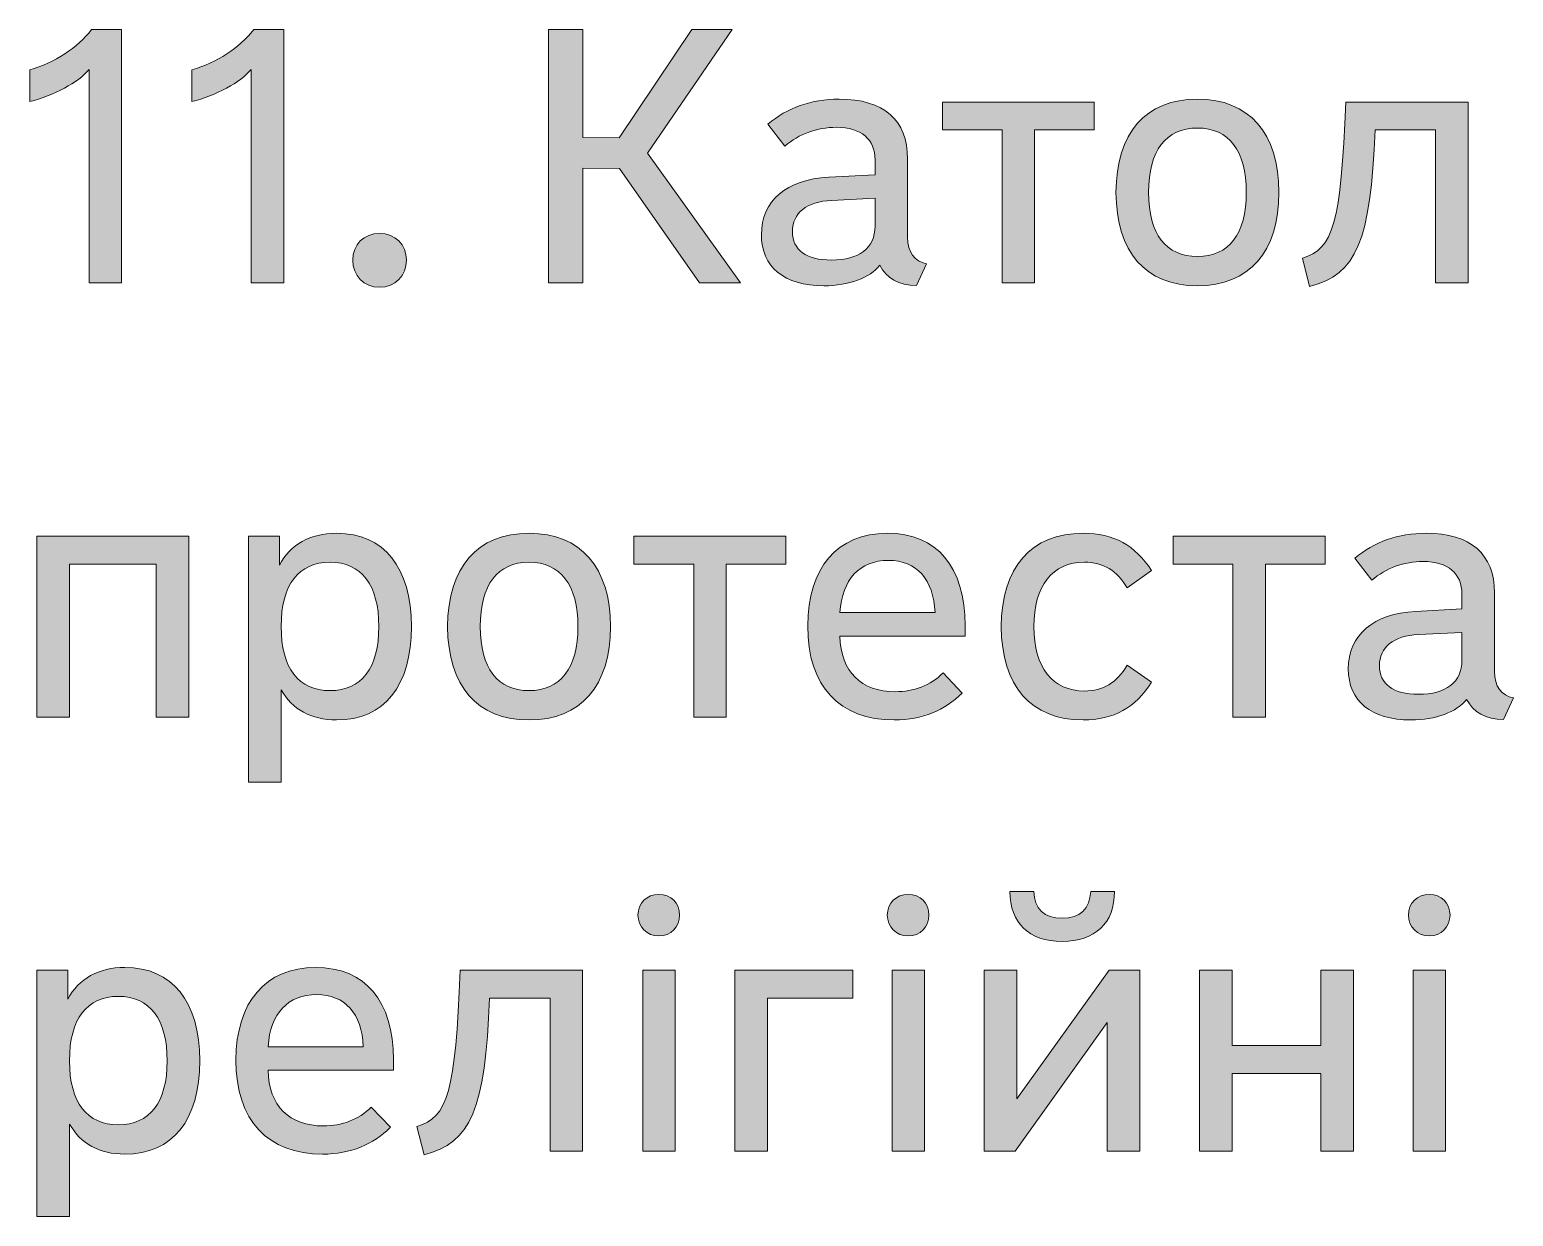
# Model space of a CAD drawing. Header units: millimetres. Extents: x -1334 to 1514, y -1037 to 10.
# Drawn here: x -27.55 to 13.31, y -134.72 to -102.03 of the extents above; entities that cross this region are included whole.
import ezdxf

# ---------------------------------------------------------------- set-up
doc = ezdxf.new("R2010")
doc.units = ezdxf.units.MM
doc.header["$MEASUREMENT"] = 0
doc.layers.add('icons', color=7, linetype='Continuous', lineweight=0)

# ---------------------------------------------------------------- blocks, each defined once
blk = doc.blocks.new('Block_44')
at = {"layer": 'icons', "true_color": 0x231f20, "transparency": 33554687}
h = blk.add_hatch(color=250, dxfattribs=at)
h.dxf.hatch_style = 2
edge = h.paths.add_edge_path()
edge.add_spline(control_points=[(-25.018, -109.007), (-25.018, -109.007), (-25.914, -109.007), (-25.914, -109.007), (-25.914, -109.007), (-25.914, -103.128), (-25.914, -103.128), (-26.203, -103.487), (-26.891, -103.846), (-27.548, -104.015), (-27.548, -104.015), (-27.548, -103.138), (-27.548, -103.138), (-26.871, -102.949), (-26.223, -102.53), (-25.844, -102.032), (-25.844, -102.032), (-25.018, -102.032), (-25.018, -102.032), (-25.018, -102.032), (-25.018, -109.007), (-25.018, -109.007)], knot_values=[0, 0, 0, 0, 1, 1, 1, 2, 2, 2, 3, 3, 3, 4, 4, 4, 5, 5, 5, 6, 6, 6, 7, 7, 7, 7], degree=3, periodic=0)
h = blk.add_hatch(color=250, dxfattribs=at)
h.dxf.hatch_style = 2
edge = h.paths.add_edge_path()
edge.add_spline(control_points=[(-20.553, -109.007), (-20.553, -109.007), (-21.45, -109.007), (-21.45, -109.007), (-21.45, -109.007), (-21.45, -103.128), (-21.45, -103.128), (-21.739, -103.487), (-22.426, -103.846), (-23.084, -104.015), (-23.084, -104.015), (-23.084, -103.138), (-23.084, -103.138), (-22.406, -102.949), (-21.759, -102.53), (-21.38, -102.032), (-21.38, -102.032), (-20.553, -102.032), (-20.553, -102.032), (-20.553, -102.032), (-20.553, -109.007), (-20.553, -109.007)], knot_values=[0, 0, 0, 0, 1, 1, 1, 2, 2, 2, 3, 3, 3, 4, 4, 4, 5, 5, 5, 6, 6, 6, 7, 7, 7, 7], degree=3, periodic=0)
h = blk.add_hatch(color=250, dxfattribs=at)
h.dxf.hatch_style = 2
edge = h.paths.add_edge_path()
edge.add_spline(control_points=[(-13.258, -102.032), (-13.258, -102.032), (-12.312, -102.032), (-12.312, -102.032), (-12.312, -102.032), (-12.312, -105.001), (-12.312, -105.001), (-12.312, -105.001), (-11.316, -105.011), (-11.316, -105.011), (-11.316, -105.011), (-9.313, -102.032), (-9.313, -102.032), (-9.313, -102.032), (-8.207, -102.032), (-8.207, -102.032), (-8.207, -102.032), (-10.539, -105.43), (-10.539, -105.43), (-10.539, -105.43), (-7.978, -109.007), (-7.978, -109.007), (-7.978, -109.007), (-9.104, -109.007), (-9.104, -109.007), (-9.104, -109.007), (-11.306, -105.858), (-11.306, -105.858), (-11.306, -105.858), (-12.312, -105.848), (-12.312, -105.848), (-12.312, -105.848), (-12.312, -109.007), (-12.312, -109.007), (-12.312, -109.007), (-13.258, -109.007), (-13.258, -109.007), (-13.258, -109.007), (-13.258, -102.032), (-13.258, -102.032)], knot_values=[0, 0, 0, 0, 1, 1, 1, 2, 2, 2, 3, 3, 3, 4, 4, 4, 5, 5, 5, 6, 6, 6, 7, 7, 7, 8, 8, 8, 9, 9, 9, 10, 10, 10, 11, 11, 11, 12, 12, 12, 13, 13, 13, 13], degree=3, periodic=0)
h = blk.add_hatch(color=250, dxfattribs=at)
h.dxf.hatch_style = 2
edge = h.paths.add_edge_path()
edge.add_spline(control_points=[(-5.466, -106.735), (-6.154, -106.765), (-6.542, -107.084), (-6.542, -107.592), (-6.542, -108.1), (-6.173, -108.379), (-5.466, -108.379), (-4.709, -108.379), (-4.27, -108.05), (-4.27, -107.443), (-4.27, -107.443), (-4.27, -106.675), (-4.27, -106.675), (-4.27, -106.675), (-5.466, -106.735), (-5.466, -106.735)], knot_values=[0, 0, 0, 0, 1, 1, 1, 2, 2, 2, 3, 3, 3, 4, 4, 4, 5, 5, 5, 5], degree=3, periodic=0)
edge = h.paths.add_edge_path()
edge.add_spline(control_points=[(-7.22, -104.633), (-6.681, -104.184), (-6.034, -103.945), (-5.257, -103.945), (-4.031, -103.945), (-3.373, -104.523), (-3.373, -105.589), (-3.373, -105.589), (-3.373, -107.751), (-3.373, -107.751), (-3.373, -108.16), (-3.184, -108.419), (-2.855, -108.478), (-2.855, -108.478), (-3.124, -109.076), (-3.124, -109.076), (-3.613, -109.076), (-3.962, -108.877), (-4.141, -108.518), (-4.41, -108.867), (-4.988, -109.086), (-5.675, -109.086), (-6.781, -109.086), (-7.399, -108.558), (-7.399, -107.682), (-7.399, -106.745), (-6.711, -106.157), (-5.546, -106.097), (-5.546, -106.097), (-4.27, -106.028), (-4.27, -106.028), (-4.27, -106.028), (-4.27, -105.619), (-4.27, -105.619), (-4.27, -105.051), (-4.649, -104.722), (-5.336, -104.722), (-5.865, -104.722), (-6.363, -104.901), (-6.751, -105.24), (-6.751, -105.24), (-7.22, -104.633), (-7.22, -104.633)], knot_values=[0, 0, 0, 0, 1, 1, 1, 2, 2, 2, 3, 3, 3, 4, 4, 4, 5, 5, 5, 6, 6, 6, 7, 7, 7, 8, 8, 8, 9, 9, 9, 10, 10, 10, 11, 11, 11, 12, 12, 12, 13, 13, 13, 14, 14, 14, 14], degree=3, periodic=0)
h = blk.add_hatch(color=250, dxfattribs=at)
h.dxf.hatch_style = 2
edge = h.paths.add_edge_path()
edge.add_spline(control_points=[(-2.416, -104.025), (-2.416, -104.025), (1.768, -104.025), (1.768, -104.025), (1.768, -104.025), (1.768, -104.792), (1.768, -104.792), (1.768, -104.792), (0.124, -104.792), (0.124, -104.792), (0.124, -104.792), (0.124, -109.007), (0.124, -109.007), (0.124, -109.007), (-0.772, -109.007), (-0.772, -109.007), (-0.772, -109.007), (-0.772, -104.792), (-0.772, -104.792), (-0.772, -104.792), (-2.416, -104.792), (-2.416, -104.792), (-2.416, -104.792), (-2.416, -104.025), (-2.416, -104.025)], knot_values=[0, 0, 0, 0, 1, 1, 1, 2, 2, 2, 3, 3, 3, 4, 4, 4, 5, 5, 5, 6, 6, 6, 7, 7, 7, 8, 8, 8, 8], degree=3, periodic=0)
h = blk.add_hatch(color=250, dxfattribs=at)
h.dxf.hatch_style = 2
edge = h.paths.add_edge_path()
edge.add_spline(control_points=[(4.609, -108.279), (5.475, -108.279), (5.953, -107.662), (5.953, -106.516), (5.953, -105.36), (5.475, -104.742), (4.609, -104.742), (3.741, -104.742), (3.263, -105.36), (3.263, -106.516), (3.263, -107.662), (3.741, -108.279), (4.609, -108.279)], knot_values=[0, 0, 0, 0, 1, 1, 1, 2, 2, 2, 3, 3, 3, 4, 4, 4, 4], degree=3, periodic=0)
edge = h.paths.add_edge_path()
edge.add_spline(control_points=[(4.609, -109.086), (3.184, -109.086), (2.366, -108.15), (2.366, -106.516), (2.366, -104.882), (3.184, -103.945), (4.609, -103.945), (6.033, -103.945), (6.85, -104.882), (6.85, -106.516), (6.85, -108.15), (6.033, -109.086), (4.609, -109.086)], knot_values=[0, 0, 0, 0, 1, 1, 1, 2, 2, 2, 3, 3, 3, 4, 4, 4, 4], degree=3, periodic=0)
h = blk.add_hatch(color=250, dxfattribs=at)
h.dxf.hatch_style = 2
edge = h.paths.add_edge_path()
edge.add_spline(control_points=[(7.499, -108.329), (8.355, -108.07), (8.555, -107.373), (8.694, -104.025), (8.694, -104.025), (12.062, -104.025), (12.062, -104.025), (12.062, -104.025), (12.062, -109.007), (12.062, -109.007), (12.062, -109.007), (11.165, -109.007), (11.165, -109.007), (11.165, -109.007), (11.165, -104.792), (11.165, -104.792), (11.165, -104.792), (9.502, -104.792), (9.502, -104.792), (9.372, -107.881), (8.993, -108.768), (7.698, -109.106), (7.698, -109.106), (7.499, -108.329), (7.499, -108.329)], knot_values=[0, 0, 0, 0, 1, 1, 1, 2, 2, 2, 3, 3, 3, 4, 4, 4, 5, 5, 5, 6, 6, 6, 7, 7, 7, 8, 8, 8, 8], degree=3, periodic=0)
h = blk.add_hatch(color=250, dxfattribs=at)
h.dxf.hatch_style = 2
edge = h.paths.add_edge_path()
edge.add_spline(control_points=[(-17.912, -107.642), (-17.484, -107.642), (-17.175, -107.951), (-17.175, -108.379), (-17.175, -108.807), (-17.484, -109.126), (-17.912, -109.126), (-18.351, -109.126), (-18.65, -108.807), (-18.65, -108.379), (-18.65, -107.951), (-18.351, -107.642), (-17.912, -107.642)], knot_values=[0, 0, 0, 0, 1, 1, 1, 2, 2, 2, 3, 3, 3, 4, 4, 4, 4], degree=3, periodic=0)
h = blk.add_hatch(color=250, dxfattribs=at)
h.dxf.hatch_style = 2
edge = h.paths.add_edge_path()
edge.add_spline(control_points=[(-27.349, -120.965), (-27.349, -120.965), (-27.349, -115.983), (-27.349, -115.983), (-27.349, -115.983), (-23.164, -115.983), (-23.164, -115.983), (-23.164, -115.983), (-23.164, -120.965), (-23.164, -120.965), (-23.164, -120.965), (-24.061, -120.965), (-24.061, -120.965), (-24.061, -120.965), (-24.061, -116.75), (-24.061, -116.75), (-24.061, -116.75), (-26.452, -116.75), (-26.452, -116.75), (-26.452, -116.75), (-26.452, -120.965), (-26.452, -120.965), (-26.452, -120.965), (-27.349, -120.965), (-27.349, -120.965)], knot_values=[0, 0, 0, 0, 1, 1, 1, 2, 2, 2, 3, 3, 3, 4, 4, 4, 5, 5, 5, 6, 6, 6, 7, 7, 7, 8, 8, 8, 8], degree=3, periodic=0)
h = blk.add_hatch(color=250, dxfattribs=at)
h.dxf.hatch_style = 2
edge = h.paths.add_edge_path()
edge.add_spline(control_points=[(-19.278, -116.7), (-20.145, -116.7), (-20.623, -117.318), (-20.623, -118.474), (-20.623, -119.62), (-20.145, -120.238), (-19.278, -120.238), (-18.411, -120.238), (-17.933, -119.62), (-17.933, -118.474), (-17.933, -117.328), (-18.411, -116.7), (-19.278, -116.7)], knot_values=[0, 0, 0, 0, 1, 1, 1, 2, 2, 2, 3, 3, 3, 4, 4, 4, 4], degree=3, periodic=0)
edge = h.paths.add_edge_path()
edge.add_spline(control_points=[(-19.098, -115.903), (-17.793, -115.903), (-17.036, -116.84), (-17.036, -118.474), (-17.036, -120.108), (-17.783, -121.044), (-19.098, -121.044), (-19.796, -121.044), (-20.314, -120.756), (-20.623, -120.218), (-20.623, -120.218), (-20.623, -122.758), (-20.623, -122.758), (-20.623, -122.758), (-21.519, -122.758), (-21.519, -122.758), (-21.519, -122.758), (-21.519, -115.983), (-21.519, -115.983), (-21.519, -115.983), (-20.673, -115.983), (-20.673, -115.983), (-20.673, -115.983), (-20.673, -116.78), (-20.673, -116.78), (-20.364, -116.212), (-19.826, -115.903), (-19.098, -115.903)], knot_values=[0, 0, 0, 0, 1, 1, 1, 2, 2, 2, 3, 3, 3, 4, 4, 4, 5, 5, 5, 6, 6, 6, 7, 7, 7, 8, 8, 8, 9, 9, 9, 9], degree=3, periodic=0)
h = blk.add_hatch(color=250, dxfattribs=at)
h.dxf.hatch_style = 2
edge = h.paths.add_edge_path()
edge.add_spline(control_points=[(-13.797, -120.238), (-12.93, -120.238), (-12.452, -119.62), (-12.452, -118.474), (-12.452, -117.318), (-12.93, -116.7), (-13.797, -116.7), (-14.664, -116.7), (-15.142, -117.318), (-15.142, -118.474), (-15.142, -119.62), (-14.664, -120.238), (-13.797, -120.238)], knot_values=[0, 0, 0, 0, 1, 1, 1, 2, 2, 2, 3, 3, 3, 4, 4, 4, 4], degree=3, periodic=0)
edge = h.paths.add_edge_path()
edge.add_spline(control_points=[(-13.797, -121.044), (-15.221, -121.044), (-16.039, -120.108), (-16.039, -118.474), (-16.039, -116.84), (-15.221, -115.903), (-13.797, -115.903), (-12.372, -115.903), (-11.555, -116.84), (-11.555, -118.474), (-11.555, -120.108), (-12.372, -121.044), (-13.797, -121.044)], knot_values=[0, 0, 0, 0, 1, 1, 1, 2, 2, 2, 3, 3, 3, 4, 4, 4, 4], degree=3, periodic=0)
h = blk.add_hatch(color=250, dxfattribs=at)
h.dxf.hatch_style = 2
edge = h.paths.add_edge_path()
edge.add_spline(control_points=[(-10.907, -115.983), (-10.907, -115.983), (-6.722, -115.983), (-6.722, -115.983), (-6.722, -115.983), (-6.722, -116.75), (-6.722, -116.75), (-6.722, -116.75), (-8.366, -116.75), (-8.366, -116.75), (-8.366, -116.75), (-8.366, -120.965), (-8.366, -120.965), (-8.366, -120.965), (-9.263, -120.965), (-9.263, -120.965), (-9.263, -120.965), (-9.263, -116.75), (-9.263, -116.75), (-9.263, -116.75), (-10.907, -116.75), (-10.907, -116.75), (-10.907, -116.75), (-10.907, -115.983), (-10.907, -115.983)], knot_values=[0, 0, 0, 0, 1, 1, 1, 2, 2, 2, 3, 3, 3, 4, 4, 4, 5, 5, 5, 6, 6, 6, 7, 7, 7, 8, 8, 8, 8], degree=3, periodic=0)
h = blk.add_hatch(color=250, dxfattribs=at)
h.dxf.hatch_style = 2
edge = h.paths.add_edge_path()
edge.add_spline(control_points=[(-5.237, -118.085), (-5.237, -118.085), (-2.616, -118.085), (-2.616, -118.085), (-2.656, -117.169), (-3.124, -116.651), (-3.902, -116.651), (-4.689, -116.651), (-5.177, -117.169), (-5.237, -118.085)], knot_values=[0, 0, 0, 0, 1, 1, 1, 2, 2, 2, 3, 3, 3, 3], degree=3, periodic=0)
edge = h.paths.add_edge_path()
edge.add_spline(control_points=[(-6.124, -118.454), (-6.124, -116.86), (-5.306, -115.903), (-3.932, -115.903), (-2.557, -115.903), (-1.789, -116.83), (-1.789, -118.444), (-1.789, -118.444), (-1.789, -118.733), (-1.789, -118.733), (-1.789, -118.733), (-5.237, -118.733), (-5.237, -118.733), (-5.217, -119.719), (-4.649, -120.267), (-3.712, -120.267), (-3.204, -120.267), (-2.746, -120.098), (-2.397, -119.749), (-2.397, -119.749), (-1.869, -120.307), (-1.869, -120.307), (-2.357, -120.775), (-2.945, -121.044), (-3.742, -121.044), (-5.247, -121.044), (-6.124, -120.118), (-6.124, -118.454)], knot_values=[0, 0, 0, 0, 1, 1, 1, 2, 2, 2, 3, 3, 3, 4, 4, 4, 5, 5, 5, 6, 6, 6, 7, 7, 7, 8, 8, 8, 9, 9, 9, 9], degree=3, periodic=0)
h = blk.add_hatch(color=250, dxfattribs=at)
h.dxf.hatch_style = 2
edge = h.paths.add_edge_path()
edge.add_spline(control_points=[(0.104, -118.474), (0.104, -119.6), (0.623, -120.248), (1.499, -120.248), (2.017, -120.248), (2.386, -120.018), (2.675, -119.54), (2.675, -119.54), (3.343, -120.008), (3.343, -120.008), (2.904, -120.706), (2.306, -121.044), (1.459, -121.044), (0.025, -121.044), (-0.792, -120.098), (-0.792, -118.474), (-0.792, -116.84), (0.035, -115.903), (1.459, -115.903), (2.297, -115.903), (2.904, -116.232), (3.343, -116.93), (3.343, -116.93), (2.675, -117.408), (2.675, -117.408), (2.396, -116.93), (2.017, -116.7), (1.499, -116.7), (0.613, -116.7), (0.104, -117.348), (0.104, -118.474)], knot_values=[0, 0, 0, 0, 1, 1, 1, 2, 2, 2, 3, 3, 3, 4, 4, 4, 5, 5, 5, 6, 6, 6, 7, 7, 7, 8, 8, 8, 9, 9, 9, 10, 10, 10, 10], degree=3, periodic=0)
h = blk.add_hatch(color=250, dxfattribs=at)
h.dxf.hatch_style = 2
edge = h.paths.add_edge_path()
edge.add_spline(control_points=[(3.941, -115.983), (3.941, -115.983), (8.126, -115.983), (8.126, -115.983), (8.126, -115.983), (8.126, -116.75), (8.126, -116.75), (8.126, -116.75), (6.482, -116.75), (6.482, -116.75), (6.482, -116.75), (6.482, -120.965), (6.482, -120.965), (6.482, -120.965), (5.585, -120.965), (5.585, -120.965), (5.585, -120.965), (5.585, -116.75), (5.585, -116.75), (5.585, -116.75), (3.941, -116.75), (3.941, -116.75), (3.941, -116.75), (3.941, -115.983), (3.941, -115.983)], knot_values=[0, 0, 0, 0, 1, 1, 1, 2, 2, 2, 3, 3, 3, 4, 4, 4, 5, 5, 5, 6, 6, 6, 7, 7, 7, 8, 8, 8, 8], degree=3, periodic=0)
h = blk.add_hatch(color=250, dxfattribs=at)
h.dxf.hatch_style = 2
edge = h.paths.add_edge_path()
edge.add_spline(control_points=[(10.697, -118.693), (10.009, -118.723), (9.621, -119.042), (9.621, -119.55), (9.621, -120.058), (9.99, -120.337), (10.697, -120.337), (11.454, -120.337), (11.893, -120.008), (11.893, -119.4), (11.893, -119.4), (11.893, -118.633), (11.893, -118.633), (11.893, -118.633), (10.697, -118.693), (10.697, -118.693)], knot_values=[0, 0, 0, 0, 1, 1, 1, 2, 2, 2, 3, 3, 3, 4, 4, 4, 5, 5, 5, 5], degree=3, periodic=0)
edge = h.paths.add_edge_path()
edge.add_spline(control_points=[(8.943, -116.591), (9.482, -116.142), (10.129, -115.903), (10.906, -115.903), (12.132, -115.903), (12.79, -116.481), (12.79, -117.547), (12.79, -117.547), (12.79, -119.709), (12.79, -119.709), (12.79, -120.118), (12.979, -120.377), (13.308, -120.437), (13.308, -120.437), (13.039, -121.034), (13.039, -121.034), (12.55, -121.034), (12.201, -120.835), (12.022, -120.477), (11.753, -120.825), (11.175, -121.044), (10.488, -121.044), (9.382, -121.044), (8.764, -120.517), (8.764, -119.64), (8.764, -118.703), (9.452, -118.115), (10.617, -118.055), (10.617, -118.055), (11.893, -117.986), (11.893, -117.986), (11.893, -117.986), (11.893, -117.577), (11.893, -117.577), (11.893, -117.009), (11.514, -116.681), (10.827, -116.681), (10.298, -116.681), (9.8, -116.86), (9.412, -117.199), (9.412, -117.199), (8.943, -116.591), (8.943, -116.591)], knot_values=[0, 0, 0, 0, 1, 1, 1, 2, 2, 2, 3, 3, 3, 4, 4, 4, 5, 5, 5, 6, 6, 6, 7, 7, 7, 8, 8, 8, 9, 9, 9, 10, 10, 10, 11, 11, 11, 12, 12, 12, 13, 13, 13, 14, 14, 14, 14], degree=3, periodic=0)
h = blk.add_hatch(color=250, dxfattribs=at)
h.dxf.hatch_style = 2
edge = h.paths.add_edge_path()
edge.add_spline(control_points=[(-0.553, -125.769), (-0.553, -125.769), (0.104, -125.769), (0.104, -125.769), (0.114, -126.247), (0.393, -126.506), (0.882, -126.506), (1.38, -126.506), (1.649, -126.247), (1.669, -125.769), (1.669, -125.769), (2.326, -125.769), (2.326, -125.769), (2.326, -126.636), (1.798, -127.144), (0.882, -127.144), (-0.035, -127.144), (-0.553, -126.636), (-0.553, -125.769)], knot_values=[0, 0, 0, 0, 1, 1, 1, 2, 2, 2, 3, 3, 3, 4, 4, 4, 5, 5, 5, 6, 6, 6, 6], degree=3, periodic=0)
edge = h.paths.add_edge_path()
edge.add_spline(control_points=[(2.177, -127.941), (2.177, -127.941), (3.024, -127.941), (3.024, -127.941), (3.024, -127.941), (3.024, -132.923), (3.024, -132.923), (3.024, -132.923), (2.127, -132.923), (2.127, -132.923), (2.127, -132.923), (2.127, -129.376), (2.127, -129.376), (2.127, -129.376), (-0.414, -132.923), (-0.414, -132.923), (-0.414, -132.923), (-1.261, -132.923), (-1.261, -132.923), (-1.261, -132.923), (-1.261, -127.941), (-1.261, -127.941), (-1.261, -127.941), (-0.364, -127.941), (-0.364, -127.941), (-0.364, -127.941), (-0.364, -131.478), (-0.364, -131.478), (-0.364, -131.478), (2.177, -127.941), (2.177, -127.941)], knot_values=[0, 0, 0, 0, 1, 1, 1, 2, 2, 2, 3, 3, 3, 4, 4, 4, 5, 5, 5, 6, 6, 6, 7, 7, 7, 8, 8, 8, 9, 9, 9, 10, 10, 10, 10], degree=3, periodic=0)
h = blk.add_hatch(color=250, dxfattribs=at)
h.dxf.hatch_style = 2
edge = h.paths.add_edge_path()
edge.add_spline(control_points=[(-9.771, -132.923), (-9.771, -132.923), (-10.667, -132.923), (-10.667, -132.923), (-10.667, -132.923), (-10.667, -127.941), (-10.667, -127.941), (-10.667, -127.941), (-9.771, -127.941), (-9.771, -127.941), (-9.771, -127.941), (-9.771, -132.923), (-9.771, -132.923)], knot_values=[0, 0, 0, 0, 1, 1, 1, 2, 2, 2, 3, 3, 3, 4, 4, 4, 4], degree=3, periodic=0)
edge = h.paths.add_edge_path()
edge.add_spline(control_points=[(-10.219, -125.849), (-9.891, -125.849), (-9.651, -126.088), (-9.651, -126.417), (-9.651, -126.745), (-9.891, -126.994), (-10.219, -126.994), (-10.548, -126.994), (-10.797, -126.745), (-10.797, -126.417), (-10.797, -126.088), (-10.548, -125.849), (-10.219, -125.849)], knot_values=[0, 0, 0, 0, 1, 1, 1, 2, 2, 2, 3, 3, 3, 4, 4, 4, 4], degree=3, periodic=0)
h = blk.add_hatch(color=250, dxfattribs=at)
h.dxf.hatch_style = 2
edge = h.paths.add_edge_path()
edge.add_spline(control_points=[(-2.905, -132.923), (-2.905, -132.923), (-3.802, -132.923), (-3.802, -132.923), (-3.802, -132.923), (-3.802, -127.941), (-3.802, -127.941), (-3.802, -127.941), (-2.905, -127.941), (-2.905, -127.941), (-2.905, -127.941), (-2.905, -132.923), (-2.905, -132.923)], knot_values=[0, 0, 0, 0, 1, 1, 1, 2, 2, 2, 3, 3, 3, 4, 4, 4, 4], degree=3, periodic=0)
edge = h.paths.add_edge_path()
edge.add_spline(control_points=[(-3.353, -125.849), (-3.025, -125.849), (-2.785, -126.088), (-2.785, -126.417), (-2.785, -126.745), (-3.025, -126.994), (-3.353, -126.994), (-3.682, -126.994), (-3.931, -126.745), (-3.931, -126.417), (-3.931, -126.088), (-3.682, -125.849), (-3.353, -125.849)], knot_values=[0, 0, 0, 0, 1, 1, 1, 2, 2, 2, 3, 3, 3, 4, 4, 4, 4], degree=3, periodic=0)
h = blk.add_hatch(color=250, dxfattribs=at)
h.dxf.hatch_style = 2
edge = h.paths.add_edge_path()
edge.add_spline(control_points=[(11.444, -132.923), (11.444, -132.923), (10.548, -132.923), (10.548, -132.923), (10.548, -132.923), (10.548, -127.941), (10.548, -127.941), (10.548, -127.941), (11.444, -127.941), (11.444, -127.941), (11.444, -127.941), (11.444, -132.923), (11.444, -132.923)], knot_values=[0, 0, 0, 0, 1, 1, 1, 2, 2, 2, 3, 3, 3, 4, 4, 4, 4], degree=3, periodic=0)
edge = h.paths.add_edge_path()
edge.add_spline(control_points=[(10.996, -125.849), (11.325, -125.849), (11.564, -126.088), (11.564, -126.417), (11.564, -126.745), (11.325, -126.994), (10.996, -126.994), (10.667, -126.994), (10.418, -126.745), (10.418, -126.417), (10.418, -126.088), (10.667, -125.849), (10.996, -125.849)], knot_values=[0, 0, 0, 0, 1, 1, 1, 2, 2, 2, 3, 3, 3, 4, 4, 4, 4], degree=3, periodic=0)
h = blk.add_hatch(color=250, dxfattribs=at)
h.dxf.hatch_style = 2
edge = h.paths.add_edge_path()
edge.add_spline(control_points=[(-25.107, -128.658), (-25.974, -128.658), (-26.452, -129.277), (-26.452, -130.432), (-26.452, -131.578), (-25.974, -132.196), (-25.107, -132.196), (-24.24, -132.196), (-23.762, -131.578), (-23.762, -130.432), (-23.762, -129.287), (-24.24, -128.658), (-25.107, -128.658)], knot_values=[0, 0, 0, 0, 1, 1, 1, 2, 2, 2, 3, 3, 3, 4, 4, 4, 4], degree=3, periodic=0)
edge = h.paths.add_edge_path()
edge.add_spline(control_points=[(-24.928, -127.862), (-23.623, -127.862), (-22.865, -128.798), (-22.865, -130.432), (-22.865, -132.066), (-23.613, -133.003), (-24.928, -133.003), (-25.625, -133.003), (-26.143, -132.714), (-26.452, -132.176), (-26.452, -132.176), (-26.452, -134.717), (-26.452, -134.717), (-26.452, -134.717), (-27.349, -134.717), (-27.349, -134.717), (-27.349, -134.717), (-27.349, -127.941), (-27.349, -127.941), (-27.349, -127.941), (-26.502, -127.941), (-26.502, -127.941), (-26.502, -127.941), (-26.502, -128.738), (-26.502, -128.738), (-26.193, -128.17), (-25.655, -127.862), (-24.928, -127.862)], knot_values=[0, 0, 0, 0, 1, 1, 1, 2, 2, 2, 3, 3, 3, 4, 4, 4, 5, 5, 5, 6, 6, 6, 7, 7, 7, 8, 8, 8, 9, 9, 9, 9], degree=3, periodic=0)
h = blk.add_hatch(color=250, dxfattribs=at)
h.dxf.hatch_style = 2
edge = h.paths.add_edge_path()
edge.add_spline(control_points=[(-20.982, -130.044), (-20.982, -130.044), (-18.361, -130.044), (-18.361, -130.044), (-18.401, -129.127), (-18.869, -128.609), (-19.646, -128.609), (-20.434, -128.609), (-20.922, -129.127), (-20.982, -130.044)], knot_values=[0, 0, 0, 0, 1, 1, 1, 2, 2, 2, 3, 3, 3, 3], degree=3, periodic=0)
edge = h.paths.add_edge_path()
edge.add_spline(control_points=[(-21.868, -130.412), (-21.868, -128.818), (-21.051, -127.862), (-19.676, -127.862), (-18.301, -127.862), (-17.534, -128.788), (-17.534, -130.402), (-17.534, -130.402), (-17.534, -130.691), (-17.534, -130.691), (-17.534, -130.691), (-20.982, -130.691), (-20.982, -130.691), (-20.962, -131.678), (-20.394, -132.226), (-19.457, -132.226), (-18.949, -132.226), (-18.491, -132.056), (-18.142, -131.708), (-18.142, -131.708), (-17.614, -132.265), (-17.614, -132.265), (-18.102, -132.734), (-18.69, -133.003), (-19.487, -133.003), (-20.992, -133.003), (-21.868, -132.076), (-21.868, -130.412)], knot_values=[0, 0, 0, 0, 1, 1, 1, 2, 2, 2, 3, 3, 3, 4, 4, 4, 5, 5, 5, 6, 6, 6, 7, 7, 7, 8, 8, 8, 9, 9, 9, 9], degree=3, periodic=0)
h = blk.add_hatch(color=250, dxfattribs=at)
h.dxf.hatch_style = 2
edge = h.paths.add_edge_path()
edge.add_spline(control_points=[(-16.886, -132.246), (-16.029, -131.986), (-15.83, -131.289), (-15.69, -127.941), (-15.69, -127.941), (-12.322, -127.941), (-12.322, -127.941), (-12.322, -127.941), (-12.322, -132.923), (-12.322, -132.923), (-12.322, -132.923), (-13.219, -132.923), (-13.219, -132.923), (-13.219, -132.923), (-13.219, -128.708), (-13.219, -128.708), (-13.219, -128.708), (-14.883, -128.708), (-14.883, -128.708), (-15.012, -131.797), (-15.391, -132.684), (-16.686, -133.023), (-16.686, -133.023), (-16.886, -132.246), (-16.886, -132.246)], knot_values=[0, 0, 0, 0, 1, 1, 1, 2, 2, 2, 3, 3, 3, 4, 4, 4, 5, 5, 5, 6, 6, 6, 7, 7, 7, 8, 8, 8, 8], degree=3, periodic=0)
h = blk.add_hatch(color=250, dxfattribs=at)
h.dxf.hatch_style = 2
edge = h.paths.add_edge_path()
edge.add_spline(control_points=[(-8.127, -127.941), (-8.127, -127.941), (-4.879, -127.941), (-4.879, -127.941), (-4.879, -127.941), (-4.879, -128.708), (-4.879, -128.708), (-4.879, -128.708), (-7.23, -128.708), (-7.23, -128.708), (-7.23, -128.708), (-7.23, -132.923), (-7.23, -132.923), (-7.23, -132.923), (-8.127, -132.923), (-8.127, -132.923), (-8.127, -132.923), (-8.127, -127.941), (-8.127, -127.941)], knot_values=[0, 0, 0, 0, 1, 1, 1, 2, 2, 2, 3, 3, 3, 4, 4, 4, 5, 5, 5, 6, 6, 6, 6], degree=3, periodic=0)
h = blk.add_hatch(color=250, dxfattribs=at)
h.dxf.hatch_style = 2
edge = h.paths.add_edge_path()
edge.add_spline(control_points=[(5.565, -132.923), (5.565, -132.923), (4.668, -132.923), (4.668, -132.923), (4.668, -132.923), (4.668, -127.941), (4.668, -127.941), (4.668, -127.941), (5.565, -127.941), (5.565, -127.941), (5.565, -127.941), (5.565, -130.014), (5.565, -130.014), (5.565, -130.014), (8.006, -130.014), (8.006, -130.014), (8.006, -130.014), (8.006, -127.941), (8.006, -127.941), (8.006, -127.941), (8.903, -127.941), (8.903, -127.941), (8.903, -127.941), (8.903, -132.923), (8.903, -132.923), (8.903, -132.923), (8.006, -132.923), (8.006, -132.923), (8.006, -132.923), (8.006, -130.781), (8.006, -130.781), (8.006, -130.781), (5.565, -130.781), (5.565, -130.781), (5.565, -130.781), (5.565, -132.923), (5.565, -132.923)], knot_values=[0, 0, 0, 0, 1, 1, 1, 2, 2, 2, 3, 3, 3, 4, 4, 4, 5, 5, 5, 6, 6, 6, 7, 7, 7, 8, 8, 8, 9, 9, 9, 10, 10, 10, 11, 11, 11, 12, 12, 12, 12], degree=3, periodic=0)
at = {"layer": 'icons'}
for points, knots in [([(-25.018, -109.007), (-25.018, -109.007), (-25.914, -109.007), (-25.914, -109.007), (-25.914, -109.007), (-25.914, -103.128), (-25.914, -103.128), (-26.203, -103.487), (-26.891, -103.846), (-27.548, -104.015), (-27.548, -104.015), (-27.548, -103.138), (-27.548, -103.138), (-26.871, -102.949), (-26.223, -102.53), (-25.844, -102.032), (-25.844, -102.032), (-25.018, -102.032), (-25.018, -102.032), (-25.018, -102.032), (-25.018, -109.007), (-25.018, -109.007)], [0, 0, 0, 0, 1, 1, 1, 2, 2, 2, 3, 3, 3, 4, 4, 4, 5, 5, 5, 6, 6, 6, 7, 7, 7, 7]), ([(-20.553, -109.007), (-20.553, -109.007), (-21.45, -109.007), (-21.45, -109.007), (-21.45, -109.007), (-21.45, -103.128), (-21.45, -103.128), (-21.739, -103.487), (-22.426, -103.846), (-23.084, -104.015), (-23.084, -104.015), (-23.084, -103.138), (-23.084, -103.138), (-22.406, -102.949), (-21.759, -102.53), (-21.38, -102.032), (-21.38, -102.032), (-20.553, -102.032), (-20.553, -102.032), (-20.553, -102.032), (-20.553, -109.007), (-20.553, -109.007)], [0, 0, 0, 0, 1, 1, 1, 2, 2, 2, 3, 3, 3, 4, 4, 4, 5, 5, 5, 6, 6, 6, 7, 7, 7, 7]), ([(-13.258, -102.032), (-13.258, -102.032), (-12.312, -102.032), (-12.312, -102.032), (-12.312, -102.032), (-12.312, -105.001), (-12.312, -105.001), (-12.312, -105.001), (-11.316, -105.011), (-11.316, -105.011), (-11.316, -105.011), (-9.313, -102.032), (-9.313, -102.032), (-9.313, -102.032), (-8.207, -102.032), (-8.207, -102.032), (-8.207, -102.032), (-10.539, -105.43), (-10.539, -105.43), (-10.539, -105.43), (-7.978, -109.007), (-7.978, -109.007), (-7.978, -109.007), (-9.104, -109.007), (-9.104, -109.007), (-9.104, -109.007), (-11.306, -105.858), (-11.306, -105.858), (-11.306, -105.858), (-12.312, -105.848), (-12.312, -105.848), (-12.312, -105.848), (-12.312, -109.007), (-12.312, -109.007), (-12.312, -109.007), (-13.258, -109.007), (-13.258, -109.007), (-13.258, -109.007), (-13.258, -102.032), (-13.258, -102.032)], [0, 0, 0, 0, 1, 1, 1, 2, 2, 2, 3, 3, 3, 4, 4, 4, 5, 5, 5, 6, 6, 6, 7, 7, 7, 8, 8, 8, 9, 9, 9, 10, 10, 10, 11, 11, 11, 12, 12, 12, 13, 13, 13, 13]), ([(-7.22, -104.633), (-6.681, -104.184), (-6.034, -103.945), (-5.257, -103.945), (-4.031, -103.945), (-3.373, -104.523), (-3.373, -105.589), (-3.373, -105.589), (-3.373, -107.751), (-3.373, -107.751), (-3.373, -108.16), (-3.184, -108.419), (-2.855, -108.478), (-2.855, -108.478), (-3.124, -109.076), (-3.124, -109.076), (-3.613, -109.076), (-3.962, -108.877), (-4.141, -108.518), (-4.41, -108.867), (-4.988, -109.086), (-5.675, -109.086), (-6.781, -109.086), (-7.399, -108.558), (-7.399, -107.682), (-7.399, -106.745), (-6.711, -106.157), (-5.546, -106.097), (-5.546, -106.097), (-4.27, -106.028), (-4.27, -106.028), (-4.27, -106.028), (-4.27, -105.619), (-4.27, -105.619), (-4.27, -105.051), (-4.649, -104.722), (-5.336, -104.722), (-5.865, -104.722), (-6.363, -104.901), (-6.751, -105.24), (-6.751, -105.24), (-7.22, -104.633), (-7.22, -104.633)], [0, 0, 0, 0, 1, 1, 1, 2, 2, 2, 3, 3, 3, 4, 4, 4, 5, 5, 5, 6, 6, 6, 7, 7, 7, 8, 8, 8, 9, 9, 9, 10, 10, 10, 11, 11, 11, 12, 12, 12, 13, 13, 13, 14, 14, 14, 14]), ([(-2.416, -104.025), (-2.416, -104.025), (1.768, -104.025), (1.768, -104.025), (1.768, -104.025), (1.768, -104.792), (1.768, -104.792), (1.768, -104.792), (0.124, -104.792), (0.124, -104.792), (0.124, -104.792), (0.124, -109.007), (0.124, -109.007), (0.124, -109.007), (-0.772, -109.007), (-0.772, -109.007), (-0.772, -109.007), (-0.772, -104.792), (-0.772, -104.792), (-0.772, -104.792), (-2.416, -104.792), (-2.416, -104.792), (-2.416, -104.792), (-2.416, -104.025), (-2.416, -104.025)], [0, 0, 0, 0, 1, 1, 1, 2, 2, 2, 3, 3, 3, 4, 4, 4, 5, 5, 5, 6, 6, 6, 7, 7, 7, 8, 8, 8, 8]), ([(4.609, -109.086), (3.184, -109.086), (2.366, -108.15), (2.366, -106.516), (2.366, -104.882), (3.184, -103.945), (4.609, -103.945), (6.033, -103.945), (6.85, -104.882), (6.85, -106.516), (6.85, -108.15), (6.033, -109.086), (4.609, -109.086)], [0, 0, 0, 0, 1, 1, 1, 2, 2, 2, 3, 3, 3, 4, 4, 4, 4]), ([(7.499, -108.329), (8.355, -108.07), (8.555, -107.373), (8.694, -104.025), (8.694, -104.025), (12.062, -104.025), (12.062, -104.025), (12.062, -104.025), (12.062, -109.007), (12.062, -109.007), (12.062, -109.007), (11.165, -109.007), (11.165, -109.007), (11.165, -109.007), (11.165, -104.792), (11.165, -104.792), (11.165, -104.792), (9.502, -104.792), (9.502, -104.792), (9.372, -107.881), (8.993, -108.768), (7.698, -109.106), (7.698, -109.106), (7.499, -108.329), (7.499, -108.329)], [0, 0, 0, 0, 1, 1, 1, 2, 2, 2, 3, 3, 3, 4, 4, 4, 5, 5, 5, 6, 6, 6, 7, 7, 7, 8, 8, 8, 8]), ([(4.609, -108.279), (5.475, -108.279), (5.953, -107.662), (5.953, -106.516), (5.953, -105.36), (5.475, -104.742), (4.609, -104.742), (3.741, -104.742), (3.263, -105.36), (3.263, -106.516), (3.263, -107.662), (3.741, -108.279), (4.609, -108.279)], [0, 0, 0, 0, 1, 1, 1, 2, 2, 2, 3, 3, 3, 4, 4, 4, 4]), ([(-5.466, -106.735), (-6.154, -106.765), (-6.542, -107.084), (-6.542, -107.592), (-6.542, -108.1), (-6.173, -108.379), (-5.466, -108.379), (-4.709, -108.379), (-4.27, -108.05), (-4.27, -107.443), (-4.27, -107.443), (-4.27, -106.675), (-4.27, -106.675), (-4.27, -106.675), (-5.466, -106.735), (-5.466, -106.735)], [0, 0, 0, 0, 1, 1, 1, 2, 2, 2, 3, 3, 3, 4, 4, 4, 5, 5, 5, 5]), ([(-17.912, -107.642), (-17.484, -107.642), (-17.175, -107.951), (-17.175, -108.379), (-17.175, -108.807), (-17.484, -109.126), (-17.912, -109.126), (-18.351, -109.126), (-18.65, -108.807), (-18.65, -108.379), (-18.65, -107.951), (-18.351, -107.642), (-17.912, -107.642)], [0, 0, 0, 0, 1, 1, 1, 2, 2, 2, 3, 3, 3, 4, 4, 4, 4]), ([(-27.349, -120.965), (-27.349, -120.965), (-27.349, -115.983), (-27.349, -115.983), (-27.349, -115.983), (-23.164, -115.983), (-23.164, -115.983), (-23.164, -115.983), (-23.164, -120.965), (-23.164, -120.965), (-23.164, -120.965), (-24.061, -120.965), (-24.061, -120.965), (-24.061, -120.965), (-24.061, -116.75), (-24.061, -116.75), (-24.061, -116.75), (-26.452, -116.75), (-26.452, -116.75), (-26.452, -116.75), (-26.452, -120.965), (-26.452, -120.965), (-26.452, -120.965), (-27.349, -120.965), (-27.349, -120.965)], [0, 0, 0, 0, 1, 1, 1, 2, 2, 2, 3, 3, 3, 4, 4, 4, 5, 5, 5, 6, 6, 6, 7, 7, 7, 8, 8, 8, 8]), ([(-19.098, -115.903), (-17.793, -115.903), (-17.036, -116.84), (-17.036, -118.474), (-17.036, -120.108), (-17.783, -121.044), (-19.098, -121.044), (-19.796, -121.044), (-20.314, -120.756), (-20.623, -120.218), (-20.623, -120.218), (-20.623, -122.758), (-20.623, -122.758), (-20.623, -122.758), (-21.519, -122.758), (-21.519, -122.758), (-21.519, -122.758), (-21.519, -115.983), (-21.519, -115.983), (-21.519, -115.983), (-20.673, -115.983), (-20.673, -115.983), (-20.673, -115.983), (-20.673, -116.78), (-20.673, -116.78), (-20.364, -116.212), (-19.826, -115.903), (-19.098, -115.903)], [0, 0, 0, 0, 1, 1, 1, 2, 2, 2, 3, 3, 3, 4, 4, 4, 5, 5, 5, 6, 6, 6, 7, 7, 7, 8, 8, 8, 9, 9, 9, 9]), ([(-13.797, -121.044), (-15.221, -121.044), (-16.039, -120.108), (-16.039, -118.474), (-16.039, -116.84), (-15.221, -115.903), (-13.797, -115.903), (-12.372, -115.903), (-11.555, -116.84), (-11.555, -118.474), (-11.555, -120.108), (-12.372, -121.044), (-13.797, -121.044)], [0, 0, 0, 0, 1, 1, 1, 2, 2, 2, 3, 3, 3, 4, 4, 4, 4]), ([(-10.907, -115.983), (-10.907, -115.983), (-6.722, -115.983), (-6.722, -115.983), (-6.722, -115.983), (-6.722, -116.75), (-6.722, -116.75), (-6.722, -116.75), (-8.366, -116.75), (-8.366, -116.75), (-8.366, -116.75), (-8.366, -120.965), (-8.366, -120.965), (-8.366, -120.965), (-9.263, -120.965), (-9.263, -120.965), (-9.263, -120.965), (-9.263, -116.75), (-9.263, -116.75), (-9.263, -116.75), (-10.907, -116.75), (-10.907, -116.75), (-10.907, -116.75), (-10.907, -115.983), (-10.907, -115.983)], [0, 0, 0, 0, 1, 1, 1, 2, 2, 2, 3, 3, 3, 4, 4, 4, 5, 5, 5, 6, 6, 6, 7, 7, 7, 8, 8, 8, 8]), ([(-6.124, -118.454), (-6.124, -116.86), (-5.306, -115.903), (-3.932, -115.903), (-2.557, -115.903), (-1.789, -116.83), (-1.789, -118.444), (-1.789, -118.444), (-1.789, -118.733), (-1.789, -118.733), (-1.789, -118.733), (-5.237, -118.733), (-5.237, -118.733), (-5.217, -119.719), (-4.649, -120.267), (-3.712, -120.267), (-3.204, -120.267), (-2.746, -120.098), (-2.397, -119.749), (-2.397, -119.749), (-1.869, -120.307), (-1.869, -120.307), (-2.357, -120.775), (-2.945, -121.044), (-3.742, -121.044), (-5.247, -121.044), (-6.124, -120.118), (-6.124, -118.454)], [0, 0, 0, 0, 1, 1, 1, 2, 2, 2, 3, 3, 3, 4, 4, 4, 5, 5, 5, 6, 6, 6, 7, 7, 7, 8, 8, 8, 9, 9, 9, 9]), ([(0.104, -118.474), (0.104, -119.6), (0.623, -120.248), (1.499, -120.248), (2.017, -120.248), (2.386, -120.018), (2.675, -119.54), (2.675, -119.54), (3.343, -120.008), (3.343, -120.008), (2.904, -120.706), (2.306, -121.044), (1.459, -121.044), (0.025, -121.044), (-0.792, -120.098), (-0.792, -118.474), (-0.792, -116.84), (0.035, -115.903), (1.459, -115.903), (2.297, -115.903), (2.904, -116.232), (3.343, -116.93), (3.343, -116.93), (2.675, -117.408), (2.675, -117.408), (2.396, -116.93), (2.017, -116.7), (1.499, -116.7), (0.613, -116.7), (0.104, -117.348), (0.104, -118.474)], [0, 0, 0, 0, 1, 1, 1, 2, 2, 2, 3, 3, 3, 4, 4, 4, 5, 5, 5, 6, 6, 6, 7, 7, 7, 8, 8, 8, 9, 9, 9, 10, 10, 10, 10]), ([(3.941, -115.983), (3.941, -115.983), (8.126, -115.983), (8.126, -115.983), (8.126, -115.983), (8.126, -116.75), (8.126, -116.75), (8.126, -116.75), (6.482, -116.75), (6.482, -116.75), (6.482, -116.75), (6.482, -120.965), (6.482, -120.965), (6.482, -120.965), (5.585, -120.965), (5.585, -120.965), (5.585, -120.965), (5.585, -116.75), (5.585, -116.75), (5.585, -116.75), (3.941, -116.75), (3.941, -116.75), (3.941, -116.75), (3.941, -115.983), (3.941, -115.983)], [0, 0, 0, 0, 1, 1, 1, 2, 2, 2, 3, 3, 3, 4, 4, 4, 5, 5, 5, 6, 6, 6, 7, 7, 7, 8, 8, 8, 8]), ([(8.943, -116.591), (9.482, -116.142), (10.129, -115.903), (10.906, -115.903), (12.132, -115.903), (12.79, -116.481), (12.79, -117.547), (12.79, -117.547), (12.79, -119.709), (12.79, -119.709), (12.79, -120.118), (12.979, -120.377), (13.308, -120.437), (13.308, -120.437), (13.039, -121.034), (13.039, -121.034), (12.55, -121.034), (12.201, -120.835), (12.022, -120.477), (11.753, -120.825), (11.175, -121.044), (10.488, -121.044), (9.382, -121.044), (8.764, -120.517), (8.764, -119.64), (8.764, -118.703), (9.452, -118.115), (10.617, -118.055), (10.617, -118.055), (11.893, -117.986), (11.893, -117.986), (11.893, -117.986), (11.893, -117.577), (11.893, -117.577), (11.893, -117.009), (11.514, -116.681), (10.827, -116.681), (10.298, -116.681), (9.8, -116.86), (9.412, -117.199), (9.412, -117.199), (8.943, -116.591), (8.943, -116.591)], [0, 0, 0, 0, 1, 1, 1, 2, 2, 2, 3, 3, 3, 4, 4, 4, 5, 5, 5, 6, 6, 6, 7, 7, 7, 8, 8, 8, 9, 9, 9, 10, 10, 10, 11, 11, 11, 12, 12, 12, 13, 13, 13, 14, 14, 14, 14]), ([(-19.278, -116.7), (-20.145, -116.7), (-20.623, -117.318), (-20.623, -118.474), (-20.623, -119.62), (-20.145, -120.238), (-19.278, -120.238), (-18.411, -120.238), (-17.933, -119.62), (-17.933, -118.474), (-17.933, -117.328), (-18.411, -116.7), (-19.278, -116.7)], [0, 0, 0, 0, 1, 1, 1, 2, 2, 2, 3, 3, 3, 4, 4, 4, 4]), ([(-13.797, -120.238), (-12.93, -120.238), (-12.452, -119.62), (-12.452, -118.474), (-12.452, -117.318), (-12.93, -116.7), (-13.797, -116.7), (-14.664, -116.7), (-15.142, -117.318), (-15.142, -118.474), (-15.142, -119.62), (-14.664, -120.238), (-13.797, -120.238)], [0, 0, 0, 0, 1, 1, 1, 2, 2, 2, 3, 3, 3, 4, 4, 4, 4]), ([(-5.237, -118.085), (-5.237, -118.085), (-2.616, -118.085), (-2.616, -118.085), (-2.656, -117.169), (-3.124, -116.651), (-3.902, -116.651), (-4.689, -116.651), (-5.177, -117.169), (-5.237, -118.085)], [0, 0, 0, 0, 1, 1, 1, 2, 2, 2, 3, 3, 3, 3]), ([(10.697, -118.693), (10.009, -118.723), (9.621, -119.042), (9.621, -119.55), (9.621, -120.058), (9.99, -120.337), (10.697, -120.337), (11.454, -120.337), (11.893, -120.008), (11.893, -119.4), (11.893, -119.4), (11.893, -118.633), (11.893, -118.633), (11.893, -118.633), (10.697, -118.693), (10.697, -118.693)], [0, 0, 0, 0, 1, 1, 1, 2, 2, 2, 3, 3, 3, 4, 4, 4, 5, 5, 5, 5]), ([(-0.553, -125.769), (-0.553, -125.769), (0.104, -125.769), (0.104, -125.769), (0.114, -126.247), (0.393, -126.506), (0.882, -126.506), (1.38, -126.506), (1.649, -126.247), (1.669, -125.769), (1.669, -125.769), (2.326, -125.769), (2.326, -125.769), (2.326, -126.636), (1.798, -127.144), (0.882, -127.144), (-0.035, -127.144), (-0.553, -126.636), (-0.553, -125.769)], [0, 0, 0, 0, 1, 1, 1, 2, 2, 2, 3, 3, 3, 4, 4, 4, 5, 5, 5, 6, 6, 6, 6]), ([(-10.219, -125.849), (-9.891, -125.849), (-9.651, -126.088), (-9.651, -126.417), (-9.651, -126.745), (-9.891, -126.994), (-10.219, -126.994), (-10.548, -126.994), (-10.797, -126.745), (-10.797, -126.417), (-10.797, -126.088), (-10.548, -125.849), (-10.219, -125.849)], [0, 0, 0, 0, 1, 1, 1, 2, 2, 2, 3, 3, 3, 4, 4, 4, 4]), ([(-3.353, -125.849), (-3.025, -125.849), (-2.785, -126.088), (-2.785, -126.417), (-2.785, -126.745), (-3.025, -126.994), (-3.353, -126.994), (-3.682, -126.994), (-3.931, -126.745), (-3.931, -126.417), (-3.931, -126.088), (-3.682, -125.849), (-3.353, -125.849)], [0, 0, 0, 0, 1, 1, 1, 2, 2, 2, 3, 3, 3, 4, 4, 4, 4]), ([(10.996, -125.849), (11.325, -125.849), (11.564, -126.088), (11.564, -126.417), (11.564, -126.745), (11.325, -126.994), (10.996, -126.994), (10.667, -126.994), (10.418, -126.745), (10.418, -126.417), (10.418, -126.088), (10.667, -125.849), (10.996, -125.849)], [0, 0, 0, 0, 1, 1, 1, 2, 2, 2, 3, 3, 3, 4, 4, 4, 4]), ([(-24.928, -127.862), (-23.623, -127.862), (-22.865, -128.798), (-22.865, -130.432), (-22.865, -132.066), (-23.613, -133.003), (-24.928, -133.003), (-25.625, -133.003), (-26.143, -132.714), (-26.452, -132.176), (-26.452, -132.176), (-26.452, -134.717), (-26.452, -134.717), (-26.452, -134.717), (-27.349, -134.717), (-27.349, -134.717), (-27.349, -134.717), (-27.349, -127.941), (-27.349, -127.941), (-27.349, -127.941), (-26.502, -127.941), (-26.502, -127.941), (-26.502, -127.941), (-26.502, -128.738), (-26.502, -128.738), (-26.193, -128.17), (-25.655, -127.862), (-24.928, -127.862)], [0, 0, 0, 0, 1, 1, 1, 2, 2, 2, 3, 3, 3, 4, 4, 4, 5, 5, 5, 6, 6, 6, 7, 7, 7, 8, 8, 8, 9, 9, 9, 9]), ([(-21.868, -130.412), (-21.868, -128.818), (-21.051, -127.862), (-19.676, -127.862), (-18.301, -127.862), (-17.534, -128.788), (-17.534, -130.402), (-17.534, -130.402), (-17.534, -130.691), (-17.534, -130.691), (-17.534, -130.691), (-20.982, -130.691), (-20.982, -130.691), (-20.962, -131.678), (-20.394, -132.226), (-19.457, -132.226), (-18.949, -132.226), (-18.491, -132.056), (-18.142, -131.708), (-18.142, -131.708), (-17.614, -132.265), (-17.614, -132.265), (-18.102, -132.734), (-18.69, -133.003), (-19.487, -133.003), (-20.992, -133.003), (-21.868, -132.076), (-21.868, -130.412)], [0, 0, 0, 0, 1, 1, 1, 2, 2, 2, 3, 3, 3, 4, 4, 4, 5, 5, 5, 6, 6, 6, 7, 7, 7, 8, 8, 8, 9, 9, 9, 9]), ([(-16.886, -132.246), (-16.029, -131.986), (-15.83, -131.289), (-15.69, -127.941), (-15.69, -127.941), (-12.322, -127.941), (-12.322, -127.941), (-12.322, -127.941), (-12.322, -132.923), (-12.322, -132.923), (-12.322, -132.923), (-13.219, -132.923), (-13.219, -132.923), (-13.219, -132.923), (-13.219, -128.708), (-13.219, -128.708), (-13.219, -128.708), (-14.883, -128.708), (-14.883, -128.708), (-15.012, -131.797), (-15.391, -132.684), (-16.686, -133.023), (-16.686, -133.023), (-16.886, -132.246), (-16.886, -132.246)], [0, 0, 0, 0, 1, 1, 1, 2, 2, 2, 3, 3, 3, 4, 4, 4, 5, 5, 5, 6, 6, 6, 7, 7, 7, 8, 8, 8, 8]), ([(-9.771, -132.923), (-9.771, -132.923), (-10.667, -132.923), (-10.667, -132.923), (-10.667, -132.923), (-10.667, -127.941), (-10.667, -127.941), (-10.667, -127.941), (-9.771, -127.941), (-9.771, -127.941), (-9.771, -127.941), (-9.771, -132.923), (-9.771, -132.923)], [0, 0, 0, 0, 1, 1, 1, 2, 2, 2, 3, 3, 3, 4, 4, 4, 4]), ([(-8.127, -127.941), (-8.127, -127.941), (-4.879, -127.941), (-4.879, -127.941), (-4.879, -127.941), (-4.879, -128.708), (-4.879, -128.708), (-4.879, -128.708), (-7.23, -128.708), (-7.23, -128.708), (-7.23, -128.708), (-7.23, -132.923), (-7.23, -132.923), (-7.23, -132.923), (-8.127, -132.923), (-8.127, -132.923), (-8.127, -132.923), (-8.127, -127.941), (-8.127, -127.941)], [0, 0, 0, 0, 1, 1, 1, 2, 2, 2, 3, 3, 3, 4, 4, 4, 5, 5, 5, 6, 6, 6, 6]), ([(-2.905, -132.923), (-2.905, -132.923), (-3.802, -132.923), (-3.802, -132.923), (-3.802, -132.923), (-3.802, -127.941), (-3.802, -127.941), (-3.802, -127.941), (-2.905, -127.941), (-2.905, -127.941), (-2.905, -127.941), (-2.905, -132.923), (-2.905, -132.923)], [0, 0, 0, 0, 1, 1, 1, 2, 2, 2, 3, 3, 3, 4, 4, 4, 4]), ([(2.177, -127.941), (2.177, -127.941), (3.024, -127.941), (3.024, -127.941), (3.024, -127.941), (3.024, -132.923), (3.024, -132.923), (3.024, -132.923), (2.127, -132.923), (2.127, -132.923), (2.127, -132.923), (2.127, -129.376), (2.127, -129.376), (2.127, -129.376), (-0.414, -132.923), (-0.414, -132.923), (-0.414, -132.923), (-1.261, -132.923), (-1.261, -132.923), (-1.261, -132.923), (-1.261, -127.941), (-1.261, -127.941), (-1.261, -127.941), (-0.364, -127.941), (-0.364, -127.941), (-0.364, -127.941), (-0.364, -131.478), (-0.364, -131.478), (-0.364, -131.478), (2.177, -127.941), (2.177, -127.941)], [0, 0, 0, 0, 1, 1, 1, 2, 2, 2, 3, 3, 3, 4, 4, 4, 5, 5, 5, 6, 6, 6, 7, 7, 7, 8, 8, 8, 9, 9, 9, 10, 10, 10, 10]), ([(5.565, -132.923), (5.565, -132.923), (4.668, -132.923), (4.668, -132.923), (4.668, -132.923), (4.668, -127.941), (4.668, -127.941), (4.668, -127.941), (5.565, -127.941), (5.565, -127.941), (5.565, -127.941), (5.565, -130.014), (5.565, -130.014), (5.565, -130.014), (8.006, -130.014), (8.006, -130.014), (8.006, -130.014), (8.006, -127.941), (8.006, -127.941), (8.006, -127.941), (8.903, -127.941), (8.903, -127.941), (8.903, -127.941), (8.903, -132.923), (8.903, -132.923), (8.903, -132.923), (8.006, -132.923), (8.006, -132.923), (8.006, -132.923), (8.006, -130.781), (8.006, -130.781), (8.006, -130.781), (5.565, -130.781), (5.565, -130.781), (5.565, -130.781), (5.565, -132.923), (5.565, -132.923)], [0, 0, 0, 0, 1, 1, 1, 2, 2, 2, 3, 3, 3, 4, 4, 4, 5, 5, 5, 6, 6, 6, 7, 7, 7, 8, 8, 8, 9, 9, 9, 10, 10, 10, 11, 11, 11, 12, 12, 12, 12]), ([(11.444, -132.923), (11.444, -132.923), (10.548, -132.923), (10.548, -132.923), (10.548, -132.923), (10.548, -127.941), (10.548, -127.941), (10.548, -127.941), (11.444, -127.941), (11.444, -127.941), (11.444, -127.941), (11.444, -132.923), (11.444, -132.923)], [0, 0, 0, 0, 1, 1, 1, 2, 2, 2, 3, 3, 3, 4, 4, 4, 4]), ([(-25.107, -128.658), (-25.974, -128.658), (-26.452, -129.277), (-26.452, -130.432), (-26.452, -131.578), (-25.974, -132.196), (-25.107, -132.196), (-24.24, -132.196), (-23.762, -131.578), (-23.762, -130.432), (-23.762, -129.287), (-24.24, -128.658), (-25.107, -128.658)], [0, 0, 0, 0, 1, 1, 1, 2, 2, 2, 3, 3, 3, 4, 4, 4, 4]), ([(-20.982, -130.044), (-20.982, -130.044), (-18.361, -130.044), (-18.361, -130.044), (-18.401, -129.127), (-18.869, -128.609), (-19.646, -128.609), (-20.434, -128.609), (-20.922, -129.127), (-20.982, -130.044)], [0, 0, 0, 0, 1, 1, 1, 2, 2, 2, 3, 3, 3, 3])]:
    blk.add_open_spline(points, degree=3, knots=knots, dxfattribs=at)

msp = doc.modelspace()

# ---------------------------------------------------------------- block references
at = {"layer": 'icons'}
msp.add_blockref('Block_44', (0, 0), dxfattribs=at)

doc.saveas('drawing.dxf')
